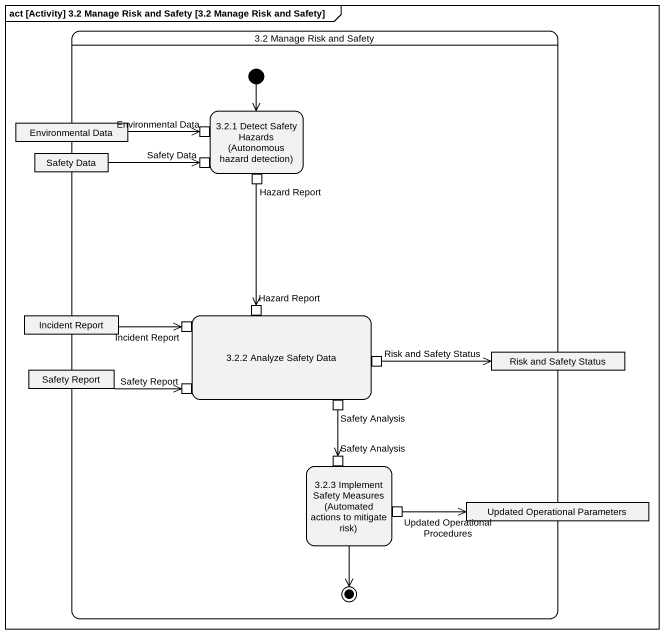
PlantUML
@startuml
mainframe act [Activity] 3.2 Manage Risk and Safety [3.2 Manage Risk and Safety]
hide empty description
state "3.2 Manage Risk and Safety" as s3_2_Manage_Risk_and_Safety {
  state "Environmental Data" as Environmental_Data <<object>>
  state "3.2.1 Detect Safety Hazards (Autonomous hazard detection)" as s3_2_1_Detect_Safety_Hazards {
    state "Safety Data" as Safety_Data_2 <<inputPin>>
    state "Environmental Data" as Environmental_Data_2 <<inputPin>>
    state "Hazard Report" as Hazard_Report <<outputPin>>
  }
  state "Safety Data" as Safety_Data <<object>>
  state "Incident Report" as Incident_Report <<object>>
  state "3.2.2 Analyze Safety Data" as s3_2_2_Analyze_Safety_Data {
    state "Hazard Report" as Hazard_Report_2 <<inputPin>>
    state "Incident Report" as Incident_Report_2 <<inputPin>>
    state "Safety Report" as Safety_Report_2 <<inputPin>>
    state "Risk and Safety Status" as Risk_and_Safety_Status_2 <<outputPin>>
    state "Safety Analysis" as Safety_Analysis <<outputPin>>
  }
  state "Risk and Safety Status" as Risk_and_Safety_Status <<object>>
  state "Safety Report" as Safety_Report <<object>>
  state "3.2.3 Implement Safety Measures (Automated actions to mitigate risk)" as s3_2_3_Implement_Safety {
    state "Safety Analysis" as Safety_Analysis_2 <<inputPin>>
    state "Updated Operational Procedures" as Updated_Operational <<outputPin>>
  }
  state "Updated Operational Parameters" as Updated_Operational_2 <<object>>
  [*] --> s3_2_1_Detect_Safety_Hazards
  s3_2_3_Implement_Safety --> [*]
}
Environmental_Data -right-> Environmental_Data_2
Safety_Data -right-> Safety_Data_2
Hazard_Report --> Hazard_Report_2
Incident_Report -right-> Incident_Report_2
Safety_Report -right-> Safety_Report_2
Risk_and_Safety_Status_2 -right-> Risk_and_Safety_Status
Safety_Analysis --> Safety_Analysis_2
Updated_Operational -right-> Updated_Operational_2
@enduml
